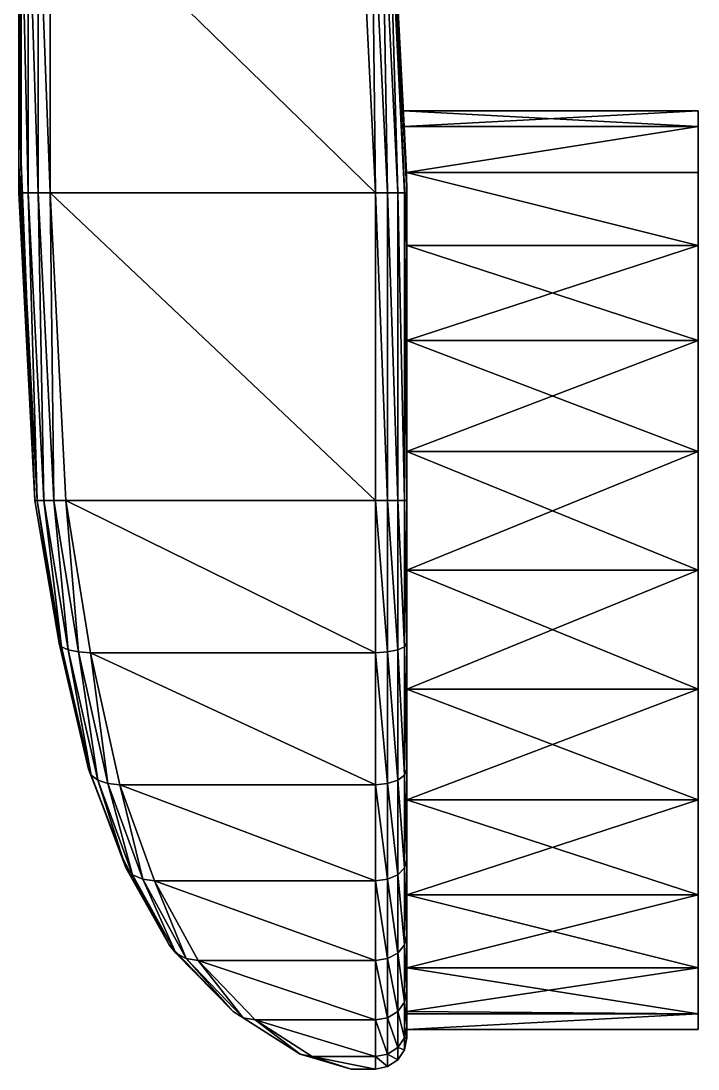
# Model space of a CAD drawing. Extents: x -0.7 to 0.7, y -0.65 to 0.94.
# Drawn here: x 0.193 to 0.699, y -0.372 to 0.41 of the extents above; entities that cross this region are included whole.
import ezdxf

# ---------------------------------------------------------------- set-up
doc = ezdxf.new("R2010")
doc.units = 0
doc.linetypes.add('SOLIDLINE', pattern=[0])
doc.layers.add('VIFS104', color=250, linetype='SOLIDLINE')

msp = doc.modelspace()

# ---------------------------------------------------------------- linework, layer by layer
at = {"layer": 'VIFS104', "color": 250}
for points in [[(0.19371, 0.51894, 0.40925), (0.19193, 0.51894, 0.40036), (0.19371, 0.28197, 0.41098)], [(0.19193, 0.28197, 0.40209), (0.19371, 0.28197, 0.41098), (0.19193, 0.51894, 0.40036)], [(0.19371, 0.51894, -0.40697), (0.19371, 0.28197, -0.4087), (0.19193, 0.51894, -0.39808)], [(0.19193, 0.28197, -0.39981), (0.19193, 0.51894, -0.39808), (0.19371, 0.28197, -0.4087)], [(0.19878, 0.51895, 0.41679), (0.19371, 0.51894, 0.40925), (0.19878, 0.28197, 0.41852)], [(0.19878, 0.51895, -0.41451), (0.19878, 0.28197, -0.41624), (0.19371, 0.51894, -0.40697)], [(0.19371, 0.28197, 0.41098), (0.19878, 0.28197, 0.41852), (0.19371, 0.51894, 0.40925)], [(0.19371, 0.28197, -0.4087), (0.19371, 0.51894, -0.40697), (0.19878, 0.28197, -0.41624)], [(0.20636, 0.51895, 0.42182), (0.19878, 0.51895, 0.41679), (0.20636, 0.28197, 0.42355)], [(0.19878, 0.28197, 0.41852), (0.20636, 0.28197, 0.42355), (0.19878, 0.51895, 0.41679)], [(0.20636, 0.51895, -0.41955), (0.20636, 0.28197, -0.42128), (0.19878, 0.51895, -0.41451)], [(0.19878, 0.28197, -0.41624), (0.19878, 0.51895, -0.41451), (0.20636, 0.28197, -0.42128)], [(0.2153, 0.51895, 0.42359), (0.20636, 0.51895, 0.42182), (0.2153, 0.28197, 0.42532)], [(0.20636, 0.28197, 0.42355), (0.2153, 0.28197, 0.42532), (0.20636, 0.51895, 0.42182)], [(0.2153, 0.51895, -0.42131), (0.2153, 0.28197, -0.42304), (0.20636, 0.51895, -0.41955)], [(0.20636, 0.28197, -0.42128), (0.20636, 0.51895, -0.41955), (0.2153, 0.28197, -0.42304)], [(0.44665, 0.51895, 0.42359), (0.2153, 0.51895, 0.42359), (0.45842, 0.28197, 0.42532)], [(0.2153, 0.51895, 0.42359), (0.2153, 0.28197, 0.42532), (0.45842, 0.28197, 0.42532)], [(0.44665, 0.51895, -0.42131), (0.45842, 0.28197, -0.42304), (0.2153, 0.51895, -0.42131)], [(0.2153, 0.51895, -0.42131), (0.45842, 0.28197, -0.42304), (0.2153, 0.28197, -0.42304)], [(0.44665, 0.51895, 0.42359), (0.45842, 0.28197, 0.42532), (0.45559, 0.51895, 0.42182)], [(0.44665, 0.51895, -0.42131), (0.45559, 0.51895, -0.41955), (0.45842, 0.28197, -0.42304)], [(0.45559, 0.51895, 0.42182), (0.46736, 0.28197, 0.42355), (0.46317, 0.51895, 0.41679)], [(0.46736, 0.28197, 0.42355), (0.45559, 0.51895, 0.42182), (0.45842, 0.28197, 0.42532)], [(0.45559, 0.51895, -0.41955), (0.46317, 0.51895, -0.41451), (0.46736, 0.28197, -0.42128)], [(0.46736, 0.28197, -0.42128), (0.45842, 0.28197, -0.42304), (0.45559, 0.51895, -0.41955)], [(0.46317, 0.51895, 0.41679), (0.47494, 0.28197, 0.41852), (0.46823, 0.51894, 0.40925)], [(0.47494, 0.28197, 0.41852), (0.46317, 0.51895, 0.41679), (0.46736, 0.28197, 0.42355)], [(0.46317, 0.51895, -0.41451), (0.46823, 0.51894, -0.40697), (0.47494, 0.28197, -0.41624)], [(0.47494, 0.28197, -0.41624), (0.46736, 0.28197, -0.42128), (0.46317, 0.51895, -0.41451)], [(0.46823, 0.51894, 0.40925), (0.48001, 0.28197, 0.41098), (0.47001, 0.51894, 0.40036)], [(0.48001, 0.28197, 0.41098), (0.46823, 0.51894, 0.40925), (0.47494, 0.28197, 0.41852)], [(0.46823, 0.51894, -0.40697), (0.47001, 0.51894, -0.39808), (0.48001, 0.28197, -0.4087)], [(0.48001, 0.28197, -0.4087), (0.47494, 0.28197, -0.41624), (0.46823, 0.51894, -0.40697)], [(0.47001, 0.51894, 0.40036), (0.48178, 0.28197, 0.40209), (0.47001, 0.51894, -0.39808)], [(0.48178, 0.28197, 0.40209), (0.47961, 0.33152, 0.08809), (0.47001, 0.51894, -0.39808)], [(0.47961, 0.33152, 0.08809), (0.47901, 0.34321, -0.00069), (0.47001, 0.51894, -0.39808)], [(0.47901, 0.34321, -0.00069), (0.47961, 0.33152, -0.08947), (0.47001, 0.51894, -0.39808)], [(0.48178, 0.28197, -0.39981), (0.47001, 0.51894, -0.39808), (0.48178, 0.24274, -0.24324)], [(0.47961, 0.33152, -0.08947), (0.48137, 0.29725, -0.1722), (0.47001, 0.51894, -0.39808)], [(0.48137, 0.29725, -0.1722), (0.48178, 0.24274, -0.24324), (0.47001, 0.51894, -0.39808)], [(0.48178, 0.28197, 0.40209), (0.47001, 0.51894, 0.40036), (0.48001, 0.28197, 0.41098)], [(0.48178, 0.28197, -0.39981), (0.48001, 0.28197, -0.4087), (0.47001, 0.51894, -0.39808)], [(0.20371, 0.05215, -0.39808), (0.19193, 0.30252, -0.14361), (0.19193, 0.34795, -0.20281)], [(0.20371, 0.05215, -0.39808), (0.19193, 0.34795, -0.20281), (0.19193, 0.28197, -0.39981)], [(0.19193, 0.28197, 0.40209), (0.19193, 0.34795, 0.20144), (0.20371, 0.05215, 0.40036)], [(0.20371, 0.05215, 0.40036), (0.19193, 0.34795, 0.20144), (0.19193, 0.30252, 0.14224)], [(0.47961, 0.33152, 0.08809), (0.69924, 0.33152, 0.08809), (0.47901, 0.34321, -0.00069)], [(0.69924, 0.34321, -0.00069), (0.47901, 0.34321, -0.00069), (0.69924, 0.33152, 0.08809)], [(0.47901, 0.34321, -0.00069), (0.69924, 0.34321, -0.00069), (0.47961, 0.33152, -0.08947)], [(0.69924, 0.33152, -0.08947), (0.47961, 0.33152, -0.08947), (0.69924, 0.34321, -0.00069)], [(0.69924, 0.00019, -0.00069), (0.69924, 0.34321, -0.00069), (0.69924, 0.33152, 0.08809)], [(0.69924, 0.00019, -0.00069), (0.69924, 0.33152, -0.08947), (0.69924, 0.34321, -0.00069)], [(0.48137, 0.29725, 0.17082), (0.47961, 0.33152, 0.08809), (0.48178, 0.28197, 0.40209)], [(0.69924, 0.33152, 0.08809), (0.47961, 0.33152, 0.08809), (0.48137, 0.29725, 0.17082)], [(0.47961, 0.33152, -0.08947), (0.69924, 0.33152, -0.08947), (0.48137, 0.29725, -0.1722)], [(0.48137, 0.29725, 0.17082), (0.69924, 0.29725, 0.17082), (0.69924, 0.33152, 0.08809)], [(0.69924, 0.29725, -0.1722), (0.48137, 0.29725, -0.1722), (0.69924, 0.33152, -0.08947)], [(0.69924, 0.00019, -0.00069), (0.69924, 0.33152, 0.08809), (0.69924, 0.29725, 0.17082)], [(0.69924, 0.00019, -0.00069), (0.69924, 0.29725, -0.1722), (0.69924, 0.33152, -0.08947)], [(0.19193, 0.30252, -0.14361), (0.20371, 0.05215, -0.39808), (0.19271, 0.27397, -0.07467)], [(0.20371, 0.05215, 0.40036), (0.19193, 0.30252, 0.14224), (0.19271, 0.27397, 0.07329)], [(0.48178, 0.24274, 0.24186), (0.48137, 0.29725, 0.17082), (0.48178, 0.28197, 0.40209)], [(0.48137, 0.29725, 0.17082), (0.69924, 0.24274, 0.24186), (0.69924, 0.29725, 0.17082)], [(0.69924, 0.29725, -0.1722), (0.69924, 0.24274, -0.24324), (0.48137, 0.29725, -0.1722)], [(0.69924, 0.24274, -0.24324), (0.48178, 0.24274, -0.24324), (0.48137, 0.29725, -0.1722)], [(0.48137, 0.29725, 0.17082), (0.48178, 0.24274, 0.24186), (0.69924, 0.24274, 0.24186)], [(0.69924, 0.00019, -0.00069), (0.69924, 0.29725, 0.17082), (0.69924, 0.24274, 0.24186)], [(0.69924, 0.00019, -0.00069), (0.69924, 0.24274, -0.24324), (0.69924, 0.29725, -0.1722)], [(0.19193, 0.28197, 0.40209), (0.20371, 0.05215, 0.40036), (0.19371, 0.28197, 0.41098)], [(0.19193, 0.28197, -0.39981), (0.19371, 0.28197, -0.4087), (0.20371, 0.05215, -0.39808)], [(0.20548, 0.05215, 0.40925), (0.19371, 0.28197, 0.41098), (0.20371, 0.05215, 0.40036)], [(0.19371, 0.28197, 0.41098), (0.20548, 0.05215, 0.40925), (0.19878, 0.28197, 0.41852)], [(0.20548, 0.05215, -0.40697), (0.20371, 0.05215, -0.39808), (0.19371, 0.28197, -0.4087)], [(0.19371, 0.28197, -0.4087), (0.19878, 0.28197, -0.41624), (0.20548, 0.05215, -0.40697)], [(0.21055, 0.05214, 0.41679), (0.19878, 0.28197, 0.41852), (0.20548, 0.05215, 0.40925)], [(0.19878, 0.28197, 0.41852), (0.21055, 0.05214, 0.41679), (0.20636, 0.28197, 0.42355)], [(0.21055, 0.05214, -0.41451), (0.20548, 0.05215, -0.40697), (0.19878, 0.28197, -0.41624)], [(0.19878, 0.28197, -0.41624), (0.20636, 0.28197, -0.42128), (0.21055, 0.05214, -0.41451)], [(0.21813, 0.05214, 0.42182), (0.20636, 0.28197, 0.42355), (0.21055, 0.05214, 0.41679)], [(0.20636, 0.28197, 0.42355), (0.21813, 0.05214, 0.42182), (0.2153, 0.28197, 0.42532)], [(0.21813, 0.05214, -0.41955), (0.21055, 0.05214, -0.41451), (0.20636, 0.28197, -0.42128)], [(0.20636, 0.28197, -0.42128), (0.2153, 0.28197, -0.42304), (0.21813, 0.05214, -0.41955)], [(0.22707, 0.05214, 0.42359), (0.2153, 0.28197, 0.42532), (0.21813, 0.05214, 0.42182)], [(0.22707, 0.05214, 0.42359), (0.45842, 0.05214, 0.42359), (0.2153, 0.28197, 0.42532)], [(0.45842, 0.05214, 0.42359), (0.45842, 0.28197, 0.42532), (0.2153, 0.28197, 0.42532)], [(0.22707, 0.05214, -0.42131), (0.21813, 0.05214, -0.41955), (0.2153, 0.28197, -0.42304)], [(0.22707, 0.05214, -0.42131), (0.2153, 0.28197, -0.42304), (0.45842, 0.05214, -0.42131)], [(0.45842, 0.05214, -0.42131), (0.2153, 0.28197, -0.42304), (0.45842, 0.28197, -0.42304)], [(0.45842, 0.05214, 0.42359), (0.46736, 0.05214, 0.42182), (0.45842, 0.28197, 0.42532)], [(0.46736, 0.28197, 0.42355), (0.45842, 0.28197, 0.42532), (0.46736, 0.05214, 0.42182)], [(0.45842, 0.05214, -0.42131), (0.45842, 0.28197, -0.42304), (0.46736, 0.05214, -0.41955)], [(0.46736, 0.28197, -0.42128), (0.46736, 0.05214, -0.41955), (0.45842, 0.28197, -0.42304)], [(0.46736, 0.05214, 0.42182), (0.47494, 0.05214, 0.41679), (0.46736, 0.28197, 0.42355)], [(0.47494, 0.28197, 0.41852), (0.46736, 0.28197, 0.42355), (0.47494, 0.05214, 0.41679)], [(0.46736, 0.05214, -0.41955), (0.46736, 0.28197, -0.42128), (0.47494, 0.05214, -0.41451)], [(0.47494, 0.28197, -0.41624), (0.47494, 0.05214, -0.41451), (0.46736, 0.28197, -0.42128)], [(0.47494, 0.05214, 0.41679), (0.48001, 0.05215, 0.40925), (0.47494, 0.28197, 0.41852)], [(0.48001, 0.28197, 0.41098), (0.47494, 0.28197, 0.41852), (0.48001, 0.05215, 0.40925)], [(0.47494, 0.05214, -0.41451), (0.47494, 0.28197, -0.41624), (0.48001, 0.05215, -0.40697)], [(0.48001, 0.28197, -0.4087), (0.48001, 0.05215, -0.40697), (0.47494, 0.28197, -0.41624)], [(0.48001, 0.05215, 0.40925), (0.48178, 0.05215, 0.40036), (0.48001, 0.28197, 0.41098)], [(0.48178, 0.28197, 0.40209), (0.48001, 0.28197, 0.41098), (0.48178, 0.05215, 0.40036)], [(0.48001, 0.05215, -0.40697), (0.48001, 0.28197, -0.4087), (0.48178, 0.05215, -0.39808)], [(0.48178, 0.28197, -0.39981), (0.48178, 0.05215, -0.39808), (0.48001, 0.28197, -0.4087)], [(0.48178, 0.05215, -0.39808), (0.48178, 0.28197, -0.39981), (0.48178, 0.1717, -0.29775)], [(0.48178, 0.05215, 0.40036), (0.48178, 0.24274, 0.24186), (0.48178, 0.28197, 0.40209)], [(0.48178, 0.24274, -0.24324), (0.48178, 0.1717, -0.29775), (0.48178, 0.28197, -0.39981)], [(0.19271, 0.27397, 0.07329), (0.19321, 0.26422, -0.00069), (0.20371, 0.05215, 0.40036)], [(0.20371, 0.05215, -0.39808), (0.19321, 0.26422, -0.00069), (0.19271, 0.27397, -0.07467)], [(0.20371, 0.05215, -0.39808), (0.20371, 0.05215, 0.40036), (0.19321, 0.26422, -0.00069)], [(0.48178, 0.05215, 0.40036), (0.48178, 0.1717, 0.29637), (0.48178, 0.24274, 0.24186)], [(0.48178, 0.1717, 0.29637), (0.69924, 0.1717, 0.29637), (0.48178, 0.24274, 0.24186)], [(0.69924, 0.24274, 0.24186), (0.48178, 0.24274, 0.24186), (0.69924, 0.1717, 0.29637)], [(0.48178, 0.24274, -0.24324), (0.69924, 0.24274, -0.24324), (0.48178, 0.1717, -0.29775)], [(0.69924, 0.1717, -0.29775), (0.48178, 0.1717, -0.29775), (0.69924, 0.24274, -0.24324)], [(0.69924, 0.00019, -0.00069), (0.69924, 0.24274, 0.24186), (0.69924, 0.1717, 0.29637)], [(0.69924, 0.00019, -0.00069), (0.69924, 0.1717, -0.29775), (0.69924, 0.24274, -0.24324)], [(0.48178, 0.05215, -0.39808), (0.48178, 0.1717, -0.29775), (0.48178, 0.08897, -0.33202)], [(0.48178, 0.1717, 0.29637), (0.48178, 0.05215, 0.40036), (0.48178, 0.08897, 0.33064)], [(0.48178, 0.08897, 0.33064), (0.69924, 0.08897, 0.33064), (0.48178, 0.1717, 0.29637)], [(0.69924, 0.1717, 0.29637), (0.48178, 0.1717, 0.29637), (0.69924, 0.08897, 0.33064)], [(0.48178, 0.1717, -0.29775), (0.69924, 0.1717, -0.29775), (0.48178, 0.08897, -0.33202)], [(0.69924, 0.08897, -0.33202), (0.48178, 0.08897, -0.33202), (0.69924, 0.1717, -0.29775)], [(0.69924, 0.00019, -0.00069), (0.69924, 0.1717, 0.29637), (0.69924, 0.08897, 0.33064)], [(0.69924, 0.00019, -0.00069), (0.69924, 0.08897, -0.33202), (0.69924, 0.1717, -0.29775)], [(0.48178, 0.05215, -0.39808), (0.48178, 0.08897, -0.33202), (0.48178, 0.00019, -0.34371)], [(0.48178, 0.00019, 0.34233), (0.48178, 0.08897, 0.33064), (0.48178, 0.05215, 0.40036)], [(0.48178, 0.08897, 0.33064), (0.48178, 0.00019, 0.34233), (0.69924, 0.00019, 0.34233)], [(0.69924, 0.00019, 0.34233), (0.69924, 0.08897, 0.33064), (0.48178, 0.08897, 0.33064)], [(0.48178, 0.00019, -0.34371), (0.69924, 0.08897, -0.33202), (0.69924, 0.00019, -0.34371)], [(0.48178, 0.00019, -0.34371), (0.48178, 0.08897, -0.33202), (0.69924, 0.08897, -0.33202)], [(0.69924, 0.00019, -0.00069), (0.69924, 0.08897, 0.33064), (0.69924, 0.00019, 0.34233)], [(0.69924, 0.00019, -0.00069), (0.69924, 0.00019, -0.34371), (0.69924, 0.08897, -0.33202)], [(0.22193, -0.0542, 0.38672), (0.20548, 0.05215, 0.40925), (0.20371, 0.05215, 0.40036)], [(0.22193, -0.0542, -0.38444), (0.20371, 0.05215, -0.39808), (0.20548, 0.05215, -0.40697)], [(0.20371, 0.05215, -0.39808), (0.22193, -0.0542, 0.38672), (0.20371, 0.05215, 0.40036)], [(0.20371, 0.05215, -0.39808), (0.22193, -0.0542, -0.38444), (0.22193, -0.0542, 0.38672)], [(0.22193, -0.0542, 0.38672), (0.22371, -0.05697, 0.39531), (0.20548, 0.05215, 0.40925)], [(0.22371, -0.05697, 0.39531), (0.21055, 0.05214, 0.41679), (0.20548, 0.05215, 0.40925)], [(0.22193, -0.0542, -0.38444), (0.20548, 0.05215, -0.40697), (0.22371, -0.05697, -0.39303)], [(0.22371, -0.05697, -0.39303), (0.20548, 0.05215, -0.40697), (0.21055, 0.05214, -0.41451)], [(0.22371, -0.05697, 0.39531), (0.22878, -0.05931, 0.40259), (0.21055, 0.05214, 0.41679)], [(0.22878, -0.05931, 0.40259), (0.21813, 0.05214, 0.42182), (0.21055, 0.05214, 0.41679)], [(0.22371, -0.05697, -0.39303), (0.21055, 0.05214, -0.41451), (0.22878, -0.05931, -0.40032)], [(0.22878, -0.05931, -0.40032), (0.21055, 0.05214, -0.41451), (0.21813, 0.05214, -0.41955)], [(0.22878, -0.05931, 0.40259), (0.23636, -0.06087, 0.40746), (0.21813, 0.05214, 0.42182)], [(0.23636, -0.06087, 0.40746), (0.22707, 0.05214, 0.42359), (0.21813, 0.05214, 0.42182)], [(0.22878, -0.05931, -0.40032), (0.21813, 0.05214, -0.41955), (0.23636, -0.06087, -0.40518)], [(0.23636, -0.06087, -0.40518), (0.21813, 0.05214, -0.41955), (0.22707, 0.05214, -0.42131)], [(0.23636, -0.06087, 0.40746), (0.2453, -0.06142, 0.40917), (0.22707, 0.05214, 0.42359)], [(0.22707, 0.05214, 0.42359), (0.45842, -0.06142, 0.40917), (0.45842, 0.05214, 0.42359)], [(0.22707, 0.05214, 0.42359), (0.2453, -0.06142, 0.40917), (0.45842, -0.06142, 0.40917)], [(0.23636, -0.06087, -0.40518), (0.22707, 0.05214, -0.42131), (0.2453, -0.06142, -0.40689)], [(0.22707, 0.05214, -0.42131), (0.45842, 0.05214, -0.42131), (0.45842, -0.06142, -0.40689)], [(0.22707, 0.05214, -0.42131), (0.45842, -0.06142, -0.40689), (0.2453, -0.06142, -0.40689)], [(0.46736, -0.06087, 0.40746), (0.45842, 0.05214, 0.42359), (0.45842, -0.06142, 0.40917)], [(0.46736, -0.06087, 0.40746), (0.46736, 0.05214, 0.42182), (0.45842, 0.05214, 0.42359)], [(0.46736, -0.06087, -0.40518), (0.45842, -0.06142, -0.40689), (0.45842, 0.05214, -0.42131)], [(0.46736, -0.06087, -0.40518), (0.45842, 0.05214, -0.42131), (0.46736, 0.05214, -0.41955)], [(0.47494, -0.05931, 0.40259), (0.46736, 0.05214, 0.42182), (0.46736, -0.06087, 0.40746)], [(0.47494, -0.05931, 0.40259), (0.47494, 0.05214, 0.41679), (0.46736, 0.05214, 0.42182)], [(0.47494, -0.05931, -0.40032), (0.46736, -0.06087, -0.40518), (0.46736, 0.05214, -0.41955)], [(0.47494, -0.05931, -0.40032), (0.46736, 0.05214, -0.41955), (0.47494, 0.05214, -0.41451)], [(0.48001, -0.05697, 0.39531), (0.48001, 0.05215, 0.40925), (0.47494, 0.05214, 0.41679)], [(0.48001, -0.05697, -0.39303), (0.47494, 0.05214, -0.41451), (0.48001, 0.05215, -0.40697)], [(0.48001, -0.05697, 0.39531), (0.47494, 0.05214, 0.41679), (0.47494, -0.05931, 0.40259)], [(0.48001, -0.05697, -0.39303), (0.47494, -0.05931, -0.40032), (0.47494, 0.05214, -0.41451)], [(0.48178, -0.0542, 0.38672), (0.48001, 0.05215, 0.40925), (0.48001, -0.05697, 0.39531)], [(0.48178, -0.0542, 0.38672), (0.48178, 0.05215, 0.40036), (0.48001, 0.05215, 0.40925)], [(0.48178, -0.0542, -0.38444), (0.48001, -0.05697, -0.39303), (0.48001, 0.05215, -0.40697)], [(0.48178, -0.0542, -0.38444), (0.48001, 0.05215, -0.40697), (0.48178, 0.05215, -0.39808)], [(0.48178, 0.05215, -0.39808), (0.48178, 0.00019, -0.34371), (0.48178, -0.0542, -0.38444)], [(0.48178, 0.00019, 0.34233), (0.48178, 0.05215, 0.40036), (0.48178, -0.0542, 0.38672)], [(0.48178, -0.0542, -0.38444), (0.48178, 0.00019, -0.34371), (0.48178, -0.08859, -0.33202)], [(0.48178, -0.14834, 0.34877), (0.48178, 0.00019, 0.34233), (0.48178, -0.0542, 0.38672)], [(0.48178, -0.14834, 0.34877), (0.48178, -0.08859, 0.33064), (0.48178, 0.00019, 0.34233)], [(0.48178, 0.00019, 0.34233), (0.48178, -0.08859, 0.33064), (0.69924, -0.08859, 0.33064)], [(0.69924, -0.08859, 0.33064), (0.69924, 0.00019, 0.34233), (0.48178, 0.00019, 0.34233)], [(0.48178, -0.08859, -0.33202), (0.69924, 0.00019, -0.34371), (0.69924, -0.08859, -0.33202)], [(0.48178, -0.08859, -0.33202), (0.48178, 0.00019, -0.34371), (0.69924, 0.00019, -0.34371)], [(0.69924, 0.00019, -0.00069), (0.69924, 0.00019, 0.34233), (0.69924, -0.08859, 0.33064)], [(0.69924, 0.00019, -0.00069), (0.69924, -0.08859, 0.33064), (0.69924, -0.17132, 0.29637)], [(0.69924, 0.00019, -0.00069), (0.69924, -0.17132, 0.29637), (0.69924, -0.24236, 0.24186)], [(0.69924, 0.00019, -0.00069), (0.69924, -0.24236, 0.24186), (0.69924, -0.29687, 0.17082)], [(0.69924, 0.00019, -0.00069), (0.69924, -0.29687, 0.17082), (0.69924, -0.33114, 0.08809)], [(0.69924, 0.00019, -0.00069), (0.69924, -0.33114, 0.08809), (0.69924, -0.34283, -0.00069)], [(0.69924, 0.00019, -0.00069), (0.69924, -0.34283, -0.00069), (0.69924, -0.33114, -0.08947)], [(0.69924, 0.00019, -0.00069), (0.69924, -0.33114, -0.08947), (0.69924, -0.29687, -0.1722)], [(0.69924, 0.00019, -0.00069), (0.69924, -0.29687, -0.1722), (0.69924, -0.24236, -0.24324)], [(0.69924, 0.00019, -0.00069), (0.69924, -0.24236, -0.24324), (0.69924, -0.17132, -0.29775)], [(0.69924, 0.00019, -0.00069), (0.69924, -0.17132, -0.29775), (0.69924, -0.08859, -0.33202)], [(0.69924, 0.00019, -0.00069), (0.69924, -0.08859, -0.33202), (0.69924, 0.00019, -0.34371)], [(0.24402, -0.14834, 0.34877), (0.22371, -0.05697, 0.39531), (0.22193, -0.0542, 0.38672)], [(0.24402, -0.14834, -0.34649), (0.22193, -0.0542, -0.38444), (0.22371, -0.05697, -0.39303)], [(0.22193, -0.0542, -0.38444), (0.24402, -0.14834, 0.34877), (0.22193, -0.0542, 0.38672)], [(0.22193, -0.0542, -0.38444), (0.24402, -0.14834, -0.34649), (0.24402, -0.14834, 0.34877)], [(0.48178, -0.14834, 0.34877), (0.48178, -0.0542, 0.38672), (0.48001, -0.05697, 0.39531)], [(0.48178, -0.14834, -0.34649), (0.48001, -0.05697, -0.39303), (0.48178, -0.0542, -0.38444)], [(0.48178, -0.0542, -0.38444), (0.48178, -0.08859, -0.33202), (0.48178, -0.14834, -0.34649)], [(0.24402, -0.14834, 0.34877), (0.2458, -0.15281, 0.35652), (0.22371, -0.05697, 0.39531)], [(0.2458, -0.15281, 0.35652), (0.22878, -0.05931, 0.40259), (0.22371, -0.05697, 0.39531)], [(0.24402, -0.14834, -0.34649), (0.22371, -0.05697, -0.39303), (0.2458, -0.15281, -0.35424)], [(0.2458, -0.15281, -0.35424), (0.22371, -0.05697, -0.39303), (0.22878, -0.05931, -0.40032)], [(0.2458, -0.15281, 0.35652), (0.25086, -0.1566, 0.36308), (0.22878, -0.05931, 0.40259)], [(0.25086, -0.1566, 0.36308), (0.23636, -0.06087, 0.40746), (0.22878, -0.05931, 0.40259)], [(0.2458, -0.15281, -0.35424), (0.22878, -0.05931, -0.40032), (0.25086, -0.1566, -0.3608)], [(0.25086, -0.1566, -0.3608), (0.22878, -0.05931, -0.40032), (0.23636, -0.06087, -0.40518)], [(0.25086, -0.1566, 0.36308), (0.25844, -0.15913, 0.36747), (0.23636, -0.06087, 0.40746)], [(0.25844, -0.15913, 0.36747), (0.2453, -0.06142, 0.40917), (0.23636, -0.06087, 0.40746)], [(0.25086, -0.1566, -0.3608), (0.23636, -0.06087, -0.40518), (0.25844, -0.15913, -0.36519)], [(0.25844, -0.15913, -0.36519), (0.23636, -0.06087, -0.40518), (0.2453, -0.06142, -0.40689)], [(0.25844, -0.15913, 0.36747), (0.26738, -0.16002, 0.36901), (0.2453, -0.06142, 0.40917)], [(0.2453, -0.06142, 0.40917), (0.45842, -0.16002, 0.36901), (0.45842, -0.06142, 0.40917)], [(0.2453, -0.06142, 0.40917), (0.26738, -0.16002, 0.36901), (0.45842, -0.16002, 0.36901)], [(0.25844, -0.15913, -0.36519), (0.2453, -0.06142, -0.40689), (0.26738, -0.16002, -0.36673)], [(0.2453, -0.06142, -0.40689), (0.45842, -0.06142, -0.40689), (0.45842, -0.16002, -0.36673)], [(0.2453, -0.06142, -0.40689), (0.45842, -0.16002, -0.36673), (0.26738, -0.16002, -0.36673)], [(0.46736, -0.15913, 0.36747), (0.46736, -0.06087, 0.40746), (0.45842, -0.06142, 0.40917)], [(0.46736, -0.15913, -0.36519), (0.45842, -0.06142, -0.40689), (0.46736, -0.06087, -0.40518)], [(0.46736, -0.15913, 0.36747), (0.45842, -0.06142, 0.40917), (0.45842, -0.16002, 0.36901)], [(0.46736, -0.15913, -0.36519), (0.45842, -0.16002, -0.36673), (0.45842, -0.06142, -0.40689)], [(0.47494, -0.1566, 0.36308), (0.47494, -0.05931, 0.40259), (0.46736, -0.06087, 0.40746)], [(0.47494, -0.1566, -0.3608), (0.46736, -0.06087, -0.40518), (0.47494, -0.05931, -0.40032)], [(0.47494, -0.1566, 0.36308), (0.46736, -0.06087, 0.40746), (0.46736, -0.15913, 0.36747)], [(0.47494, -0.1566, -0.3608), (0.46736, -0.15913, -0.36519), (0.46736, -0.06087, -0.40518)], [(0.48001, -0.15281, 0.35652), (0.48001, -0.05697, 0.39531), (0.47494, -0.05931, 0.40259)], [(0.48001, -0.15281, -0.35424), (0.47494, -0.05931, -0.40032), (0.48001, -0.05697, -0.39303)], [(0.48001, -0.15281, 0.35652), (0.47494, -0.05931, 0.40259), (0.47494, -0.1566, 0.36308)], [(0.48001, -0.15281, -0.35424), (0.47494, -0.1566, -0.3608), (0.47494, -0.05931, -0.40032)], [(0.48178, -0.14834, 0.34877), (0.48001, -0.05697, 0.39531), (0.48001, -0.15281, 0.35652)], [(0.48178, -0.14834, -0.34649), (0.48001, -0.15281, -0.35424), (0.48001, -0.05697, -0.39303)], [(0.48178, -0.14834, -0.34649), (0.48178, -0.08859, -0.33202), (0.48178, -0.17132, -0.29775)], [(0.48178, -0.14834, 0.34877), (0.48178, -0.17132, 0.29637), (0.48178, -0.08859, 0.33064)], [(0.48178, -0.08859, 0.33064), (0.48178, -0.17132, 0.29637), (0.69924, -0.17132, 0.29637)], [(0.69924, -0.17132, 0.29637), (0.69924, -0.08859, 0.33064), (0.48178, -0.08859, 0.33064)], [(0.48178, -0.17132, -0.29775), (0.69924, -0.08859, -0.33202), (0.69924, -0.17132, -0.29775)], [(0.48178, -0.17132, -0.29775), (0.48178, -0.08859, -0.33202), (0.69924, -0.08859, -0.33202)], [(0.26996, -0.21623, 0.29945), (0.2458, -0.15281, 0.35652), (0.24402, -0.14834, 0.34877)], [(0.26996, -0.21623, -0.29717), (0.24402, -0.14834, -0.34649), (0.2458, -0.15281, -0.35424)], [(0.24402, -0.14834, -0.34649), (0.26996, -0.21623, 0.29945), (0.24402, -0.14834, 0.34877)], [(0.24402, -0.14834, -0.34649), (0.26996, -0.21623, -0.29717), (0.26996, -0.21623, 0.29945)], [(0.48178, -0.21623, 0.29945), (0.48178, -0.14834, 0.34877), (0.48001, -0.15281, 0.35652)], [(0.48178, -0.21623, -0.29717), (0.48001, -0.15281, -0.35424), (0.48178, -0.14834, -0.34649)], [(0.48178, -0.14834, -0.34649), (0.48178, -0.17132, -0.29775), (0.48178, -0.21623, -0.29717)], [(0.48178, -0.27238, 0.23708), (0.48178, -0.14834, 0.34877), (0.48178, -0.21623, 0.29945)], [(0.48178, -0.17132, 0.29637), (0.48178, -0.14834, 0.34877), (0.48178, -0.27238, 0.23708)], [(0.26996, -0.21623, 0.29945), (0.27174, -0.22221, 0.30609), (0.2458, -0.15281, 0.35652)], [(0.27174, -0.22221, 0.30609), (0.25086, -0.1566, 0.36308), (0.2458, -0.15281, 0.35652)], [(0.26996, -0.21623, -0.29717), (0.2458, -0.15281, -0.35424), (0.27174, -0.22221, -0.30381)], [(0.27174, -0.22221, -0.30381), (0.2458, -0.15281, -0.35424), (0.25086, -0.1566, -0.3608)], [(0.48001, -0.22221, 0.30609), (0.48001, -0.15281, 0.35652), (0.47494, -0.1566, 0.36308)], [(0.48001, -0.22221, -0.30381), (0.47494, -0.1566, -0.3608), (0.48001, -0.15281, -0.35424)], [(0.48178, -0.21623, 0.29945), (0.48001, -0.15281, 0.35652), (0.48001, -0.22221, 0.30609)], [(0.48178, -0.21623, -0.29717), (0.48001, -0.22221, -0.30381), (0.48001, -0.15281, -0.35424)], [(0.27174, -0.22221, 0.30609), (0.2768, -0.22728, 0.31173), (0.25086, -0.1566, 0.36308)], [(0.2768, -0.22728, 0.31173), (0.25844, -0.15913, 0.36747), (0.25086, -0.1566, 0.36308)], [(0.27174, -0.22221, -0.30381), (0.25086, -0.1566, -0.3608), (0.2768, -0.22728, -0.30945)], [(0.2768, -0.22728, -0.30945), (0.25086, -0.1566, -0.3608), (0.25844, -0.15913, -0.36519)], [(0.2768, -0.22728, 0.31173), (0.28438, -0.23067, 0.31549), (0.25844, -0.15913, 0.36747)], [(0.28438, -0.23067, 0.31549), (0.26738, -0.16002, 0.36901), (0.25844, -0.15913, 0.36747)], [(0.2768, -0.22728, -0.30945), (0.25844, -0.15913, -0.36519), (0.28438, -0.23067, -0.31321)], [(0.28438, -0.23067, -0.31321), (0.25844, -0.15913, -0.36519), (0.26738, -0.16002, -0.36673)], [(0.28438, -0.23067, 0.31549), (0.29333, -0.23186, 0.31681), (0.26738, -0.16002, 0.36901)], [(0.26738, -0.16002, 0.36901), (0.45842, -0.23186, 0.31681), (0.45842, -0.16002, 0.36901)], [(0.26738, -0.16002, 0.36901), (0.29333, -0.23186, 0.31681), (0.45842, -0.23186, 0.31681)], [(0.28438, -0.23067, -0.31321), (0.26738, -0.16002, -0.36673), (0.29333, -0.23186, -0.31453)], [(0.26738, -0.16002, -0.36673), (0.45842, -0.16002, -0.36673), (0.45842, -0.23186, -0.31453)], [(0.26738, -0.16002, -0.36673), (0.45842, -0.23186, -0.31453), (0.29333, -0.23186, -0.31453)], [(0.46736, -0.23067, 0.31549), (0.46736, -0.15913, 0.36747), (0.45842, -0.16002, 0.36901)], [(0.46736, -0.23067, -0.31321), (0.45842, -0.16002, -0.36673), (0.46736, -0.15913, -0.36519)], [(0.46736, -0.23067, 0.31549), (0.45842, -0.16002, 0.36901), (0.45842, -0.23186, 0.31681)], [(0.46736, -0.23067, -0.31321), (0.45842, -0.23186, -0.31453), (0.45842, -0.16002, -0.36673)], [(0.47494, -0.22728, 0.31173), (0.47494, -0.1566, 0.36308), (0.46736, -0.15913, 0.36747)], [(0.47494, -0.22728, -0.30945), (0.46736, -0.15913, -0.36519), (0.47494, -0.1566, -0.3608)], [(0.47494, -0.22728, 0.31173), (0.46736, -0.15913, 0.36747), (0.46736, -0.23067, 0.31549)], [(0.47494, -0.22728, -0.30945), (0.46736, -0.23067, -0.31321), (0.46736, -0.15913, -0.36519)], [(0.48001, -0.22221, 0.30609), (0.47494, -0.1566, 0.36308), (0.47494, -0.22728, 0.31173)], [(0.48001, -0.22221, -0.30381), (0.47494, -0.22728, -0.30945), (0.47494, -0.1566, -0.3608)], [(0.48178, -0.21623, -0.29717), (0.48178, -0.17132, -0.29775), (0.48178, -0.24236, -0.24324)], [(0.48178, -0.17132, 0.29637), (0.48178, -0.27238, 0.23708), (0.48178, -0.24236, 0.24186)], [(0.48178, -0.17132, 0.29637), (0.48178, -0.24236, 0.24186), (0.69924, -0.24236, 0.24186)], [(0.69924, -0.24236, 0.24186), (0.69924, -0.17132, 0.29637), (0.48178, -0.17132, 0.29637)], [(0.48178, -0.24236, -0.24324), (0.69924, -0.17132, -0.29775), (0.69924, -0.24236, -0.24324)], [(0.48178, -0.24236, -0.24324), (0.48178, -0.17132, -0.29775), (0.69924, -0.17132, -0.29775)], [(0.30412, -0.27961, 0.24234), (0.27174, -0.22221, 0.30609), (0.26996, -0.21623, 0.29945)], [(0.30412, -0.27961, -0.24006), (0.26996, -0.21623, -0.29717), (0.27174, -0.22221, -0.30381)], [(0.26996, -0.21623, -0.29717), (0.30412, -0.27961, 0.24234), (0.26996, -0.21623, 0.29945)], [(0.26996, -0.21623, -0.29717), (0.30412, -0.27961, -0.24006), (0.30412, -0.27961, 0.24234)], [(0.48178, -0.27238, 0.23708), (0.48178, -0.21623, 0.29945), (0.48001, -0.22221, 0.30609)], [(0.48178, -0.27238, -0.23481), (0.48001, -0.22221, -0.30381), (0.48178, -0.21623, -0.29717)], [(0.48178, -0.21623, -0.29717), (0.48178, -0.24236, -0.24324), (0.48178, -0.27238, -0.23481)], [(0.30412, -0.27961, 0.24234), (0.2768, -0.22728, 0.31173), (0.27174, -0.22221, 0.30609)], [(0.30412, -0.27961, -0.24006), (0.27174, -0.22221, -0.30381), (0.2768, -0.22728, -0.30945)], [(0.48001, -0.27961, 0.24234), (0.48001, -0.22221, 0.30609), (0.47494, -0.22728, 0.31173)], [(0.48001, -0.27961, -0.24006), (0.47494, -0.22728, -0.30945), (0.48001, -0.22221, -0.30381)], [(0.48178, -0.27238, 0.23708), (0.48001, -0.22221, 0.30609), (0.48001, -0.27961, 0.24234)], [(0.48178, -0.27238, -0.23481), (0.48001, -0.27961, -0.24006), (0.48001, -0.22221, -0.30381)], [(0.30412, -0.27961, 0.24234), (0.30918, -0.28575, 0.2468), (0.2768, -0.22728, 0.31173)], [(0.30918, -0.28575, 0.2468), (0.28438, -0.23067, 0.31549), (0.2768, -0.22728, 0.31173)], [(0.30412, -0.27961, -0.24006), (0.2768, -0.22728, -0.30945), (0.30918, -0.28575, -0.24452)], [(0.30918, -0.28575, -0.24452), (0.2768, -0.22728, -0.30945), (0.28438, -0.23067, -0.31321)], [(0.30918, -0.28575, 0.2468), (0.31676, -0.28985, 0.24977), (0.28438, -0.23067, 0.31549)], [(0.31676, -0.28985, 0.24977), (0.29333, -0.23186, 0.31681), (0.28438, -0.23067, 0.31549)], [(0.30918, -0.28575, -0.24452), (0.28438, -0.23067, -0.31321), (0.31676, -0.28985, -0.24749)], [(0.31676, -0.28985, -0.24749), (0.28438, -0.23067, -0.31321), (0.29333, -0.23186, -0.31453)], [(0.31676, -0.28985, 0.24977), (0.32571, -0.29128, 0.25082), (0.29333, -0.23186, 0.31681)], [(0.29333, -0.23186, 0.31681), (0.45842, -0.29128, 0.25082), (0.45842, -0.23186, 0.31681)], [(0.29333, -0.23186, 0.31681), (0.32571, -0.29128, 0.25082), (0.45842, -0.29128, 0.25082)], [(0.31676, -0.28985, -0.24749), (0.29333, -0.23186, -0.31453), (0.32571, -0.29128, -0.24854)], [(0.29333, -0.23186, -0.31453), (0.45842, -0.23186, -0.31453), (0.45842, -0.29128, -0.24854)], [(0.29333, -0.23186, -0.31453), (0.45842, -0.29128, -0.24854), (0.32571, -0.29128, -0.24854)], [(0.46736, -0.28985, 0.24977), (0.46736, -0.23067, 0.31549), (0.45842, -0.23186, 0.31681)], [(0.46736, -0.28985, -0.24749), (0.45842, -0.23186, -0.31453), (0.46736, -0.23067, -0.31321)], [(0.46736, -0.28985, 0.24977), (0.45842, -0.23186, 0.31681), (0.45842, -0.29128, 0.25082)], [(0.46736, -0.28985, -0.24749), (0.45842, -0.29128, -0.24854), (0.45842, -0.23186, -0.31453)], [(0.47494, -0.28575, 0.2468), (0.47494, -0.22728, 0.31173), (0.46736, -0.23067, 0.31549)], [(0.47494, -0.28575, -0.24452), (0.46736, -0.23067, -0.31321), (0.47494, -0.22728, -0.30945)], [(0.47494, -0.28575, 0.2468), (0.46736, -0.23067, 0.31549), (0.46736, -0.28985, 0.24977)], [(0.47494, -0.28575, -0.24452), (0.46736, -0.28985, -0.24749), (0.46736, -0.23067, -0.31321)], [(0.48001, -0.27961, 0.24234), (0.47494, -0.22728, 0.31173), (0.47494, -0.28575, 0.2468)], [(0.48001, -0.27961, -0.24006), (0.47494, -0.28575, -0.24452), (0.47494, -0.22728, -0.30945)], [(0.48178, -0.27238, -0.23481), (0.48178, -0.24236, -0.24324), (0.48178, -0.29687, -0.1722)], [(0.48178, -0.31434, 0.16441), (0.48178, -0.24236, 0.24186), (0.48178, -0.27238, 0.23708)], [(0.48178, -0.31434, 0.16441), (0.48178, -0.29687, 0.17082), (0.48178, -0.24236, 0.24186)], [(0.48178, -0.24236, 0.24186), (0.48178, -0.29687, 0.17082), (0.69924, -0.29687, 0.17082)], [(0.69924, -0.29687, 0.17082), (0.69924, -0.24236, 0.24186), (0.48178, -0.24236, 0.24186)], [(0.48178, -0.29687, -0.1722), (0.69924, -0.24236, -0.24324), (0.69924, -0.29687, -0.1722)], [(0.48178, -0.29687, -0.1722), (0.48178, -0.24236, -0.24324), (0.69924, -0.24236, -0.24324)], [(0.48178, -0.31434, 0.16441), (0.48178, -0.27238, 0.23708), (0.48001, -0.27961, 0.24234)], [(0.48178, -0.31434, -0.16213), (0.48001, -0.27961, -0.24006), (0.48178, -0.27238, -0.23481)], [(0.48178, -0.27238, -0.23481), (0.48178, -0.29687, -0.1722), (0.48178, -0.31434, -0.16213)], [(0.35187, -0.32943, 0.17113), (0.30918, -0.28575, 0.2468), (0.30412, -0.27961, 0.24234)], [(0.35187, -0.32943, -0.16885), (0.30412, -0.27961, -0.24006), (0.30918, -0.28575, -0.24452)], [(0.30412, -0.27961, 0.24234), (0.35187, -0.32943, -0.16885), (0.35187, -0.32943, 0.17113)], [(0.30412, -0.27961, 0.24234), (0.30412, -0.27961, -0.24006), (0.35187, -0.32943, -0.16885)], [(0.48001, -0.32251, 0.16805), (0.48001, -0.27961, 0.24234), (0.47494, -0.28575, 0.2468)], [(0.48001, -0.32251, -0.16577), (0.47494, -0.28575, -0.24452), (0.48001, -0.27961, -0.24006)], [(0.48178, -0.31434, 0.16441), (0.48001, -0.27961, 0.24234), (0.48001, -0.32251, 0.16805)], [(0.48178, -0.31434, -0.16213), (0.48001, -0.32251, -0.16577), (0.48001, -0.27961, -0.24006)], [(0.35187, -0.32943, 0.17113), (0.31676, -0.28985, 0.24977), (0.30918, -0.28575, 0.2468)], [(0.35187, -0.32943, -0.16885), (0.30918, -0.28575, -0.24452), (0.31676, -0.28985, -0.24749)], [(0.47494, -0.32943, 0.17113), (0.47494, -0.28575, 0.2468), (0.46736, -0.28985, 0.24977)], [(0.47494, -0.32943, -0.16885), (0.46736, -0.28985, -0.24749), (0.47494, -0.28575, -0.24452)], [(0.48001, -0.32251, 0.16805), (0.47494, -0.28575, 0.2468), (0.47494, -0.32943, 0.17113)], [(0.48001, -0.32251, -0.16577), (0.47494, -0.32943, -0.16885), (0.47494, -0.28575, -0.24452)], [(0.35187, -0.32943, 0.17113), (0.35946, -0.33406, 0.17319), (0.31676, -0.28985, 0.24977)], [(0.35946, -0.33406, 0.17319), (0.32571, -0.29128, 0.25082), (0.31676, -0.28985, 0.24977)], [(0.35187, -0.32943, -0.16885), (0.31676, -0.28985, -0.24749), (0.35946, -0.33406, -0.17091)], [(0.35946, -0.33406, -0.17091), (0.31676, -0.28985, -0.24749), (0.32571, -0.29128, -0.24854)], [(0.35946, -0.33406, 0.17319), (0.3684, -0.33569, 0.17391), (0.32571, -0.29128, 0.25082)], [(0.32571, -0.29128, 0.25082), (0.45842, -0.33569, 0.17391), (0.45842, -0.29128, 0.25082)], [(0.32571, -0.29128, 0.25082), (0.3684, -0.33569, 0.17391), (0.45842, -0.33569, 0.17391)], [(0.35946, -0.33406, -0.17091), (0.32571, -0.29128, -0.24854), (0.3684, -0.33569, -0.17163)], [(0.32571, -0.29128, -0.24854), (0.45842, -0.29128, -0.24854), (0.45842, -0.33569, -0.17163)], [(0.32571, -0.29128, -0.24854), (0.45842, -0.33569, -0.17163), (0.3684, -0.33569, -0.17163)], [(0.46736, -0.33406, 0.17319), (0.46736, -0.28985, 0.24977), (0.45842, -0.29128, 0.25082)], [(0.46736, -0.33406, -0.17091), (0.45842, -0.29128, -0.24854), (0.46736, -0.28985, -0.24749)], [(0.46736, -0.33406, 0.17319), (0.45842, -0.29128, 0.25082), (0.45842, -0.33569, 0.17391)], [(0.46736, -0.33406, -0.17091), (0.45842, -0.33569, -0.17163), (0.45842, -0.29128, -0.24854)], [(0.47494, -0.32943, 0.17113), (0.46736, -0.28985, 0.24977), (0.46736, -0.33406, 0.17319)], [(0.47494, -0.32943, -0.16885), (0.46736, -0.33406, -0.17091), (0.46736, -0.28985, -0.24749)], [(0.48178, -0.29687, 0.17082), (0.48178, -0.33114, 0.08809), (0.69924, -0.33114, 0.08809)], [(0.69924, -0.33114, 0.08809), (0.69924, -0.29687, 0.17082), (0.48178, -0.29687, 0.17082)], [(0.69924, -0.29687, -0.1722), (0.69924, -0.33114, -0.08947), (0.48178, -0.32955, -0.0933)], [(0.48178, -0.32955, -0.0933), (0.48178, -0.29687, -0.1722), (0.69924, -0.29687, -0.1722)], [(0.48178, -0.33114, 0.08809), (0.48178, -0.29687, 0.17082), (0.48178, -0.31434, 0.16441)], [(0.48178, -0.34027, -0.08232), (0.48178, -0.31434, -0.16213), (0.48178, -0.29687, -0.1722)], [(0.48178, -0.34027, -0.08232), (0.48178, -0.29687, -0.1722), (0.48178, -0.32955, -0.0933)], [(0.48178, -0.34027, 0.0846), (0.48178, -0.31434, 0.16441), (0.48001, -0.32251, 0.16805)], [(0.48178, -0.34027, -0.08232), (0.48001, -0.32251, -0.16577), (0.48178, -0.31434, -0.16213)], [(0.48178, -0.33114, 0.08809), (0.48178, -0.31434, 0.16441), (0.48178, -0.34027, 0.0846)], [(0.48178, -0.31434, -0.16213), (0.48178, -0.34904, 0.00114), (0.48178, -0.34027, -0.08232)], [(0.48178, -0.31434, -0.16213), (0.48178, -0.3367, -0.0933), (0.48178, -0.34904, 0.00114)], [(0.48001, -0.34902, 0.08646), (0.48001, -0.32251, 0.16805), (0.47494, -0.32943, 0.17113)], [(0.48001, -0.34902, -0.08418), (0.47494, -0.32943, -0.16885), (0.48001, -0.32251, -0.16577)], [(0.48178, -0.34027, 0.0846), (0.48001, -0.32251, 0.16805), (0.48001, -0.34902, 0.08646)], [(0.48178, -0.34027, -0.08232), (0.48001, -0.34902, -0.08418), (0.48001, -0.32251, -0.16577)], [(0.40193, -0.36139, 0.08909), (0.35946, -0.33406, 0.17319), (0.35187, -0.32943, 0.17113)], [(0.40193, -0.36139, -0.08681), (0.35187, -0.32943, -0.16885), (0.35946, -0.33406, -0.17091)], [(0.35187, -0.32943, 0.17113), (0.40193, -0.36139, -0.08681), (0.40193, -0.36139, 0.08909)], [(0.35187, -0.32943, 0.17113), (0.35187, -0.32943, -0.16885), (0.40193, -0.36139, -0.08681)], [(0.40193, -0.36139, 0.08909), (0.3684, -0.33569, 0.17391), (0.35946, -0.33406, 0.17319)], [(0.40193, -0.36139, -0.08681), (0.35946, -0.33406, -0.17091), (0.3684, -0.33569, -0.17163)], [(0.40193, -0.36139, 0.08909), (0.41087, -0.36313, 0.08946), (0.3684, -0.33569, 0.17391)], [(0.3684, -0.33569, 0.17391), (0.45842, -0.36313, 0.08946), (0.45842, -0.33569, 0.17391)], [(0.3684, -0.33569, 0.17391), (0.41087, -0.36313, 0.08946), (0.45842, -0.36313, 0.08946)], [(0.40193, -0.36139, -0.08681), (0.3684, -0.33569, -0.17163), (0.41087, -0.36313, -0.08718)], [(0.3684, -0.33569, -0.17163), (0.45842, -0.33569, -0.17163), (0.45842, -0.36313, -0.08718)], [(0.3684, -0.33569, -0.17163), (0.45842, -0.36313, -0.08718), (0.41087, -0.36313, -0.08718)], [(0.46736, -0.36139, 0.08909), (0.46736, -0.33406, 0.17319), (0.45842, -0.33569, 0.17391)], [(0.46736, -0.36139, -0.08681), (0.45842, -0.33569, -0.17163), (0.46736, -0.33406, -0.17091)], [(0.46736, -0.36139, 0.08909), (0.45842, -0.33569, 0.17391), (0.45842, -0.36313, 0.08946)], [(0.46736, -0.36139, -0.08681), (0.45842, -0.36313, -0.08718), (0.45842, -0.33569, -0.17163)], [(0.47494, -0.35643, 0.08803), (0.47494, -0.32943, 0.17113), (0.46736, -0.33406, 0.17319)], [(0.47494, -0.35643, -0.08575), (0.46736, -0.33406, -0.17091), (0.47494, -0.32943, -0.16885)], [(0.47494, -0.35643, 0.08803), (0.46736, -0.33406, 0.17319), (0.46736, -0.36139, 0.08909)], [(0.47494, -0.35643, -0.08575), (0.46736, -0.36139, -0.08681), (0.46736, -0.33406, -0.17091)], [(0.48001, -0.34902, 0.08646), (0.47494, -0.32943, 0.17113), (0.47494, -0.35643, 0.08803)], [(0.48001, -0.34902, -0.08418), (0.47494, -0.35643, -0.08575), (0.47494, -0.32943, -0.16885)], [(0.48178, -0.34289, 0.02731), (0.48178, -0.32955, -0.0933), (0.69924, -0.33114, -0.08947)], [(0.48178, -0.34904, 0.00114), (0.48178, -0.34027, -0.08232), (0.48178, -0.32955, -0.0933)], [(0.48178, -0.34904, 0.00114), (0.48178, -0.32955, -0.0933), (0.48178, -0.34289, 0.02731)], [(0.48178, -0.33114, 0.08809), (0.48178, -0.34289, 0.02731), (0.69924, -0.33114, 0.08809)], [(0.69924, -0.34283, -0.00069), (0.69924, -0.33114, 0.08809), (0.48178, -0.34289, 0.02731)], [(0.69924, -0.33114, -0.08947), (0.69924, -0.34283, -0.00069), (0.48178, -0.34289, 0.02731)], [(0.48178, -0.34289, 0.02731), (0.48178, -0.33114, 0.08809), (0.48178, -0.34027, 0.0846)], [(0.48178, -0.34904, 0.00114), (0.48178, -0.34027, 0.0846), (0.48001, -0.34902, 0.08646)], [(0.48178, -0.34904, 0.00114), (0.48001, -0.34902, -0.08418), (0.48178, -0.34027, -0.08232)], [(0.48178, -0.34904, 0.00114), (0.48178, -0.34289, 0.02731), (0.48178, -0.34027, 0.0846)], [(0.48001, -0.35798, 0.00114), (0.48001, -0.34902, 0.08646), (0.47494, -0.35643, 0.08803)], [(0.48001, -0.35798, 0.00114), (0.47494, -0.35643, -0.08575), (0.48001, -0.34902, -0.08418)], [(0.48178, -0.34904, 0.00114), (0.48001, -0.34902, 0.08646), (0.48001, -0.35798, 0.00114)], [(0.48178, -0.34904, 0.00114), (0.48001, -0.35798, 0.00114), (0.48001, -0.34902, -0.08418)], [(0.47494, -0.36557, 0.00114), (0.47494, -0.35643, 0.08803), (0.46736, -0.36139, 0.08909)], [(0.47494, -0.36557, 0.00114), (0.46736, -0.36139, -0.08681), (0.47494, -0.35643, -0.08575)], [(0.48001, -0.35798, 0.00114), (0.47494, -0.35643, 0.08803), (0.47494, -0.36557, 0.00114)], [(0.48001, -0.35798, 0.00114), (0.47494, -0.36557, 0.00114), (0.47494, -0.35643, -0.08575)], [(0.44014, -0.37241, 0.00114), (0.41087, -0.36313, 0.08946), (0.40193, -0.36139, 0.08909)], [(0.44014, -0.37241, 0.00114), (0.40193, -0.36139, -0.08681), (0.41087, -0.36313, -0.08718)], [(0.40193, -0.36139, 0.08909), (0.40193, -0.36139, -0.08681), (0.44014, -0.37241, 0.00114)], [(0.41087, -0.36313, 0.08946), (0.45842, -0.37241, 0.00114), (0.45842, -0.36313, 0.08946)], [(0.41087, -0.36313, 0.08946), (0.44014, -0.37241, 0.00114), (0.45842, -0.37241, 0.00114)], [(0.41087, -0.36313, -0.08718), (0.45842, -0.36313, -0.08718), (0.45842, -0.37241, 0.00114)], [(0.41087, -0.36313, -0.08718), (0.45842, -0.37241, 0.00114), (0.44014, -0.37241, 0.00114)], [(0.46736, -0.37063, 0.00114), (0.46736, -0.36139, 0.08909), (0.45842, -0.36313, 0.08946)], [(0.46736, -0.37063, 0.00114), (0.45842, -0.36313, -0.08718), (0.46736, -0.36139, -0.08681)], [(0.46736, -0.37063, 0.00114), (0.45842, -0.36313, 0.08946), (0.45842, -0.37241, 0.00114)], [(0.46736, -0.37063, 0.00114), (0.45842, -0.37241, 0.00114), (0.45842, -0.36313, -0.08718)], [(0.47494, -0.36557, 0.00114), (0.46736, -0.36139, 0.08909), (0.46736, -0.37063, 0.00114)], [(0.47494, -0.36557, 0.00114), (0.46736, -0.37063, 0.00114), (0.46736, -0.36139, -0.08681)]]:
    msp.add_3dface(points, dxfattribs=at)

doc.saveas('drawing.dxf')
